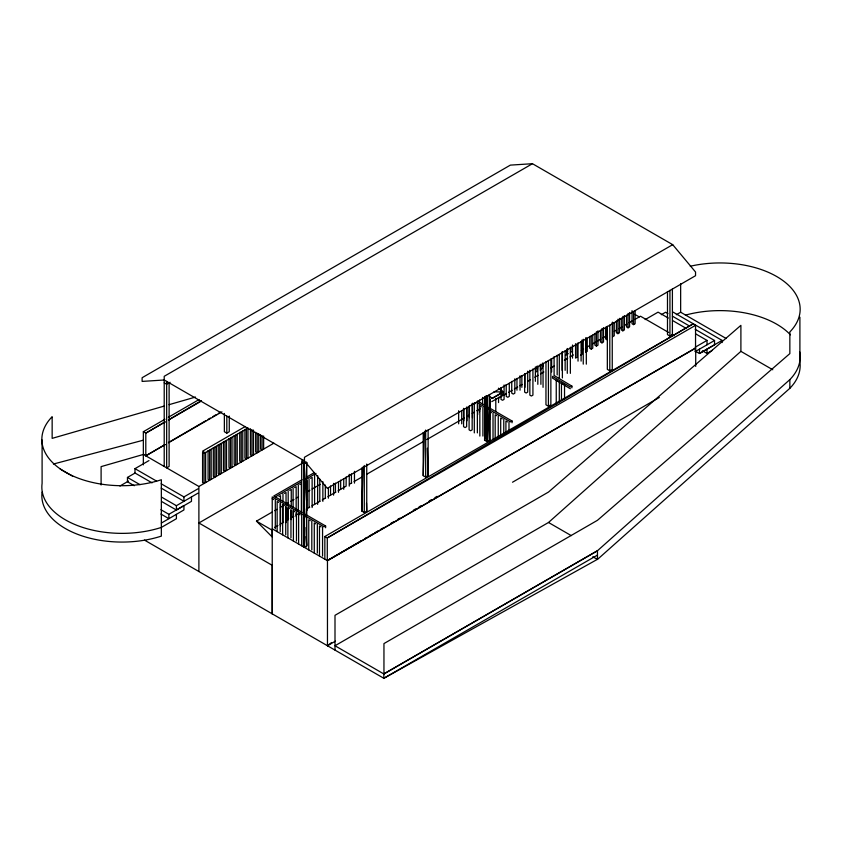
<?xml version="1.0" encoding="UTF-8"?>
<svg xmlns="http://www.w3.org/2000/svg" width="842" height="842" viewBox="0 0 842 842"><rect width="100%" height="100%" fill="white"/><g stroke="black" fill="none" stroke-linecap="round" stroke-linejoin="round"><path stroke-width="1.26" d="M325.622 527.755L325.622 525.987L324.096 526.871L272.229 496.927L272.229 613.86L272.229 565.319L198.891 522.977L302.32 463.258M799.9 360.608L799.9 317.202M304.141 547.1L304.141 463.763L305.783 462.816M306.52 515.83L306.604 462.342M366.744 464.058L366.744 511.105L364.291 512.515L361.839 511.105L363.165 466.731M428.125 429.936L428.125 475.667L425.673 477.088L423.21 475.667L424.536 431.304M489.37 394.666L489.497 440.092L487.044 441.65L484.592 440.229L485.908 395.866M491.77 401.634L502.821 395.256L503.358 392.067L498.653 388.404M799.679 351.851A80.179 46.289 0 0 1 789.849 379.616L597.462 550.742L383.836 673.947L335 645.751L548.51 522.482L740.897 351.356L740.897 325.349L548.51 492.044L335 615.323L335 650.098M592.81 556.751L597.462 559.435L789.849 388.309A80.179 46.289 0 0 0 799.679 360.544M695.713 366.417L695.713 348.104L327.464 560.709L327.464 645.751L331.611 642.52M165.053 421.884L145.803 433.146L145.803 455.827L165.116 444.671M168.453 419.895L201.291 400.676M145.803 455.827L165.053 444.555M168.453 442.566L205.816 420.705M208.09 419.379L210.353 418.053M212.616 416.727L216.015 414.738M218.278 413.411L220.541 412.085M693.092 323.907L327.296 537.933L327.296 560.614L695.545 347.999L695.545 325.328L693.092 323.907L324.844 536.512L324.844 559.193M327.296 560.614L361.271 540.732M364.67 538.743L366.933 537.417M369.196 536.091L372.596 534.102M374.858 532.775L378.258 530.786M380.521 529.471L382.784 528.144M390.709 523.503L394.109 521.514M397.508 519.525L399.771 518.198M413.359 510.252L415.632 508.926M419.021 506.937L421.295 505.61M429.22 500.969L431.483 499.653M434.882 497.664L437.145 496.338M532.46 163.706L510.368 165.116L142.119 377.721L142.119 381.405L164.211 379.995L304.457 460.963L327.296 488.318L695.545 275.713L695.545 272.029L672.705 244.675L532.46 163.706L164.211 376.311L164.211 466.457M170.073 382.279L166.663 384.247L164.211 382.826M143.34 464.868L143.34 431.725L164.937 419.263M168.347 417.295L199.038 399.571M165.116 421.989L145.803 433.146L143.34 431.725M168.526 420.021L201.491 400.992M168.526 442.703L221.951 411.854M152.065 482.866L134.983 473.004L134.983 468.657L148.971 460.585M134.288 485.729L127.458 481.782L127.458 477.435L134.983 473.088M119.922 486.034L128.531 481.066M224.361 413.433L224.361 431.725L226.814 433.146L229.266 431.725L229.266 416.043M245.254 426.515L202.575 451.165L204.101 452.049L204.101 483.466L202.575 482.571L202.575 452.459L204.101 453.343L247.99 428.01L247.99 458.122M143.34 454.406L198.891 486.476L273.903 443.166M161.169 483.771L183.935 496.917L197.923 488.844M161.611 501.495L176.41 510.042L176.41 505.695L197.923 493.191M160.906 509.694L168.874 514.294L183.935 505.6L183.935 509.947L161.348 523.071M176.41 510.042L191.471 501.348L191.471 497.001M672.705 244.675L304.457 457.28L304.457 463.795L306.73 462.479M305.783 462.668L304.141 463.616L304.141 547.247L306.604 545.827L306.067 527.513M302.046 479.719L273.766 496.043L302.141 512.42M306.562 477.109L314.487 472.53M275.302 496.927L301.31 481.908M305.835 479.298L316.013 473.415M278.986 496.57L280.512 495.685L280.512 500.927M284.501 493.38L286.038 492.496L286.038 504.284M289.722 490.37L291.258 489.486L291.258 506.505M294.637 487.539L296.163 486.655L296.163 510.22M299.847 484.529L301.383 483.634L301.383 512.452M310.593 478.319L312.129 477.435L312.129 507.558M256.473 521.135L272.124 530.176L272.124 536.901L256.473 521.135L272.387 511.947M274.66 510.641L276.934 509.326M280.344 507.358L283.754 505.389M286.027 504.074L288.301 502.769M290.574 501.453L293.974 499.485M296.247 498.169L298.521 496.854M306.477 492.265L309.888 490.297M312.161 488.981L320.118 484.392M535.68 372.111L536.912 371.396L536.912 366.249M541.206 368.922L542.437 368.207L542.437 363.06M565.445 355.282L568.318 353.619M570.36 352.44L572.507 351.198M492.044 398.319L503.084 391.94L498.39 388.267M503.358 392.067L492.307 398.445L488.549 395.508M274.503 527.502L277.913 525.534M280.186 524.229L283.596 522.261M285.87 520.945L288.143 519.63M290.416 518.314L293.826 516.346M296.1 515.041L299.51 513.073M306.33 509.136L309.74 507.168M312.014 505.853L319.971 501.253M322.244 499.948L325.654 497.98M327.927 496.664L335.874 492.075M338.147 490.76L346.104 486.16L346.188 476.951M349.514 484.192L351.788 482.887M354.061 481.571L362.018 476.982M366.565 474.351L423.4 441.545M426.81 439.577L464.31 417.916M466.584 416.611L468.857 415.295M472.267 413.327L474.541 412.012M476.814 410.707L480.224 408.738M498.411 398.234L501.821 396.266M504.095 394.951L506.368 393.646M508.642 392.33L512.052 390.362M514.325 389.046L517.735 387.078M520.009 385.773L522.272 384.457M527.955 381.173L530.228 379.858M534.775 377.237L538.185 375.269M540.459 373.953L543.869 371.985M550.689 368.049L554.099 366.081M564.329 360.176L567.74 358.208M570.013 356.892L573.423 354.924M581.38 350.335L583.653 349.02M585.927 347.704L589.337 345.736M592.747 343.768L600.704 339.179M602.977 337.863L606.387 335.895M614.344 331.306L616.607 329.99M618.881 328.675L622.291 326.707M624.564 325.401L626.837 324.086M629.111 322.77L632.521 320.802M634.794 319.497L640.478 316.213L668.664 332.485M580.485 355.282L582.022 354.387L582.022 339.989M589.695 336.4L589.695 348.188L591.231 349.072L592.757 348.188L592.757 335.095M594.905 333.39L594.905 345.178L596.441 346.062L597.978 345.178L597.978 330.769M600.43 330.201L600.43 341.989L601.967 342.873L603.503 341.989L603.503 327.58M616.386 320.991L616.386 332.779L617.923 333.664L619.459 332.779L619.459 318.371M621.301 318.16L621.301 329.938L622.838 330.832L624.375 329.938L624.375 315.54M626.522 315.14L626.522 326.928L628.048 327.812L629.584 326.928L629.584 312.529M632.037 310.645L632.037 323.738L633.573 324.623L635.11 323.738L635.11 310.645M645.151 319.602L658.065 312.15L668.306 318.065M661.296 314.719L665.59 312.235L667.874 313.55M676.358 314.708L680.652 312.224L726.193 338.516M554.099 375.479L571.897 386.11L570.36 386.994L552.562 376.363L552.562 378.132L570.36 388.762M512.052 422.779L512.052 421.011L510.515 421.895L487.971 408.875M545.963 361.681L545.963 404.802L548.416 406.212L550.868 404.802L550.868 359.06M607.335 326.243L607.335 369.364L609.797 370.785L612.25 369.364L612.25 322.328M667.485 291.521L667.485 334.632L669.937 336.053L672.4 334.632L672.4 288.901M695.545 325.328L327.296 537.933L324.844 536.512M695.176 347.241L707.017 340.41L707.017 344.757M695.176 351.598L714.542 340.494L714.542 344.841L699.481 353.535L694.934 350.914M722.078 342.578L722.078 340.4L699.481 353.44L699.481 349.188M702.46 350.819L707.017 353.44L712.395 350.335M512.515 482.224L659.307 397.477M327.464 645.751L335.421 641.162M597.357 559.372L383.836 678.294L383.836 673.947L597.462 550.742L597.462 559.435M597.462 555.088L383.836 678.294L144.477 540.101M164.064 406.118L52.151 438.366L52.151 416.706A80.179 46.289 0 0 0 65.329 472.141A80.179 46.289 0 0 0 161.348 479.751L161.348 536.112A80.179 46.289 0 0 1 78.822 534.775A80.179 46.289 0 0 1 42.1 492.075M169.095 404.665L195.502 397.056M143.856 454.312L101.103 466.626L101.103 484.992M53.414 464.037L143.277 440.208M493.98 391.835L503.084 391.94M673.126 312.14L722.078 340.4M740.897 351.356L772.777 369.754M672.421 316.182L689.503 326.033M695.197 329.327L714.542 340.494M672.863 320.697L686.525 328.58M695.629 333.842L707.017 340.41M672.042 334.432L674.295 335.737M634.784 314.34L639.257 316.918M557.772 381.142L556.246 380.258L556.246 403.834M562.993 384.152L561.456 383.268L561.456 400.297M477.382 400.992L485.213 405.507M488.57 407.444L512.052 421.011M476.698 402.371L485.718 407.57M475.846 403.644L474.309 402.76L474.309 432.883M481.361 406.833L479.835 405.949L479.835 436.072M491.496 412.685L489.96 411.791L489.96 441.913M496.706 415.695L495.18 414.811L495.18 439.692M502.232 418.884L500.695 418L500.695 436.335M507.452 421.895L505.916 421.011L505.916 432.799M548.51 522.482L571.276 535.628M304.457 463.795L301.689 462.195L301.689 545.827M305.499 514.357L325.622 525.987M272.229 498.696L273.766 499.58M278.67 502.421L277.144 501.537L277.144 531.649M284.196 505.61L282.659 504.726L282.659 534.838M289.416 508.621L287.88 507.737L287.88 537.859M294.942 511.81L293.405 510.926L293.405 541.048M300.152 514.82L298.626 513.936L298.626 544.058M305.067 517.651L303.53 516.767L303.53 546.89M310.288 520.672L308.751 519.777L308.751 549.9M315.803 523.861L314.276 522.966L314.276 553.089M321.023 526.871L319.486 525.987L319.486 556.099M272.229 528.818L327.464 560.709M134.983 468.657L156.612 481.14M161.169 488.118L183.935 501.264L183.935 496.917M127.458 477.435L139.982 484.666M161.611 497.148L176.41 505.695M160.906 514.041L168.874 518.64L168.874 514.294M60.119 468.973L72.644 476.204M500.001 393.046L502.821 395.256M304.141 463.763L306.477 500.253M489.497 440.092L486.918 396.077L487.044 441.503M304.025 501.674L304.857 515.914M306.067 536.628L306.604 545.69L306.53 518.43M427.326 448.186L428.125 475.667M366.523 503.253L366.744 511.105M789.849 379.616L789.849 388.309M707.017 349.093L707.017 353.524M680.652 283.638L680.652 312.224M669.937 290.322L669.937 336.053M633.573 311.529L633.573 324.623M628.048 313.413L628.048 327.812M622.838 316.424L622.838 330.832M617.923 319.255L617.923 333.664M614.239 322.697L614.239 335.79L612.713 336.674L612.713 322.265M609.797 325.044L609.797 370.785M607.187 326.77L607.187 339.863L605.651 338.979L605.651 327.191M601.967 328.475L601.967 342.873M596.441 331.664L596.441 346.062M591.231 335.979L591.231 349.072M587.242 338.284L587.242 351.377L585.706 352.261L585.706 337.863M586.316 337.947L586.316 364.133M583.253 339.252L583.253 364.133M581.096 341.484L581.096 361.123M578.033 342.789L578.033 361.123M577.107 344.136L577.107 357.229L575.581 358.113L575.581 343.704M572.507 345.02L572.507 358.113M571.897 386.11L571.897 387.878M570.971 347.746L570.971 350.314M570.36 347.157L570.36 373.353M567.603 349.693L567.603 352.261M567.287 348.472L567.287 373.353M566.677 349.419L566.677 354.566M565.14 350.693L565.14 370.333M564.529 384.583L564.529 398.982M562.382 351.767L562.382 377.953M562.077 352.009L562.077 370.333M559.309 354.387L559.309 377.953M559.309 381.563L559.309 402.518M557.162 355.303L557.162 374.943M554.099 356.608L554.099 374.943M551.636 358.839L551.636 371.932M548.416 360.481L548.416 406.212M543.353 363.334L543.353 365.912M543.048 363.776L543.048 387.341M540.901 364.691L540.901 384.331M540.29 364.302L540.29 370.512M537.827 365.996L537.827 384.331M537.522 366.702L537.522 369.27M535.375 366.912L535.375 381.321M532.923 368.954L532.923 395.14L531.386 396.024L529.85 395.14L529.85 370.259M527.702 371.175L527.702 392.13L526.166 393.014L524.64 392.13L524.64 373.795M524.945 374.248L524.945 387.341M521.872 375.564L521.872 387.341M520.03 375.774L520.03 390.183M516.967 378.395L516.967 390.183M514.82 378.784L514.82 393.193L513.283 394.077L511.747 393.193L511.747 381.405M509.294 383.289L509.294 396.382L507.758 397.266L506.221 396.382L506.221 384.594M508.989 422.316L508.989 430.178M504.074 384.983L504.074 399.392L502.537 400.276L501.011 399.392L501.011 395.466M503.769 419.305L503.769 433.714M501.011 387.604L501.011 391.541M498.548 397.34L498.548 402.581M498.243 416.116L498.243 437.072M495.791 398.529L495.791 411.58M493.023 413.106L493.023 439.292M490.265 399.045L490.265 408.97M490.265 411.58L490.265 419.411M489.497 394.498L489.497 440.229M487.044 395.919L487.044 441.65M485.045 408.959L485.045 439.082M484.739 396.992L484.739 404.855M484.592 397.108L484.592 440.229M482.898 407.254L482.898 436.072M482.592 397.392L482.592 403.939M479.53 400.013L479.53 402.634M479.53 405.244L479.53 411.791M477.688 404.149L477.688 414.632M477.372 404.065L477.372 432.883M472.467 403.234L472.467 417.643M472.162 403.676L472.162 429.862L470.625 430.757L469.089 429.862L469.089 406.297M469.394 405.855L469.394 417.643M466.942 407.738L466.942 420.832M466.636 407.033L466.636 426.673L465.1 427.568L463.563 426.673L463.563 408.349M463.879 409.044L463.879 420.832M461.721 410.749L461.721 423.842M458.658 410.749L458.658 423.842M425.673 430.041L425.673 477.088M423.21 432.546L423.21 475.667M383.952 674.01L383.952 643.583L597.462 520.303L789.849 353.608L789.849 331.948A80.179 46.289 0 0 0 780.323 278.765A80.179 46.289 0 0 0 690.282 266.24M364.291 465.479L364.291 512.515M361.839 467.984L361.839 511.105M354.471 471.32L354.471 483.108M351.409 473.941L351.409 483.108M349.251 474.33L349.251 486.118M343.736 478.835L343.736 489.307M340.663 480.14L340.663 489.307M338.516 481.845L338.516 492.317M335.442 483.15L335.442 492.317M333.6 483.371L333.6 495.159M330.538 485.992L330.538 495.159M328.391 487.686L328.391 498.169M325.317 485.076L325.317 498.169M322.865 481.708L322.865 501.358M322.56 527.292L322.56 556.099M319.792 479.098L319.792 501.358M317.644 475.562L317.644 504.369M317.339 524.282L317.339 553.089M314.582 475.562L314.582 504.369M311.814 521.093L311.814 549.9M309.056 478.751L309.056 507.558M306.909 480.445L306.909 510.568M306.604 462.195L306.604 515.778M306.604 516.767L306.604 546.89M302.92 460.069L302.92 462.911M301.994 459.543L301.994 462.374M298.31 484.95L298.31 511.136M296.479 512.231L296.479 541.048M296.163 512.841L296.163 516.767M293.1 487.96L293.1 507.6M293.1 510.22L293.1 516.767M291.258 510.441L291.258 519.609M290.953 509.042L290.953 537.859M288.185 490.791L288.185 505.2M288.185 507.821L288.185 519.609M286.038 506.905L286.038 522.619M285.733 506.031L285.733 534.838M282.975 493.812L282.975 501.664M282.975 504.284L282.975 522.619M280.512 503.548L280.512 525.808M280.207 502.842L280.207 531.649M275.302 500.011L275.302 528.818M263.641 435.998L263.641 449.091M262.104 435.567L262.104 449.975L260.567 449.091L260.567 434.683M258.726 433.588L258.726 451.922M257.189 433.167L257.189 452.807L255.663 451.922L255.663 432.283M253.516 430.052L253.516 454.933M251.979 429.63L251.979 455.827L250.442 454.933L250.442 428.746M246.453 428.894L246.453 459.016L244.917 458.122L244.917 429.315M242.77 431.02L242.77 461.142M241.233 431.904L241.233 462.026L239.707 461.142L239.707 432.325M237.244 434.209L237.244 464.331M235.707 435.093L235.707 465.216L234.181 464.331L234.181 435.514M232.034 437.219L232.034 467.342M230.498 438.103L230.498 468.226L228.961 467.342L228.961 438.524M226.814 416.158L226.814 433.146M226.509 440.408L226.509 470.531M224.972 441.292L224.972 471.415L223.435 470.531L223.435 441.713M221.288 443.418L221.288 473.541M219.751 444.302L219.751 474.425L218.225 473.541L218.225 444.734M216.383 446.26L216.383 476.372M214.847 447.144L214.847 477.256L213.31 476.372L213.31 447.565M211.163 449.27L211.163 479.382M209.626 450.154L209.626 480.277L208.09 479.382L208.09 450.575M205.637 452.459L205.637 482.571M198.891 486.476L198.891 571.518M176.41 514.378L176.41 518.725L161.348 527.418A80.179 46.289 0 0 1 78.822 526.071A80.179 46.289 0 0 1 42.1 483.382L42.1 439.977M169.116 382.826L169.116 466.457L166.663 467.868L166.663 381.405M685.377 315.15A80.179 46.289 0 0 1 790.449 334.842"/></g></svg>
